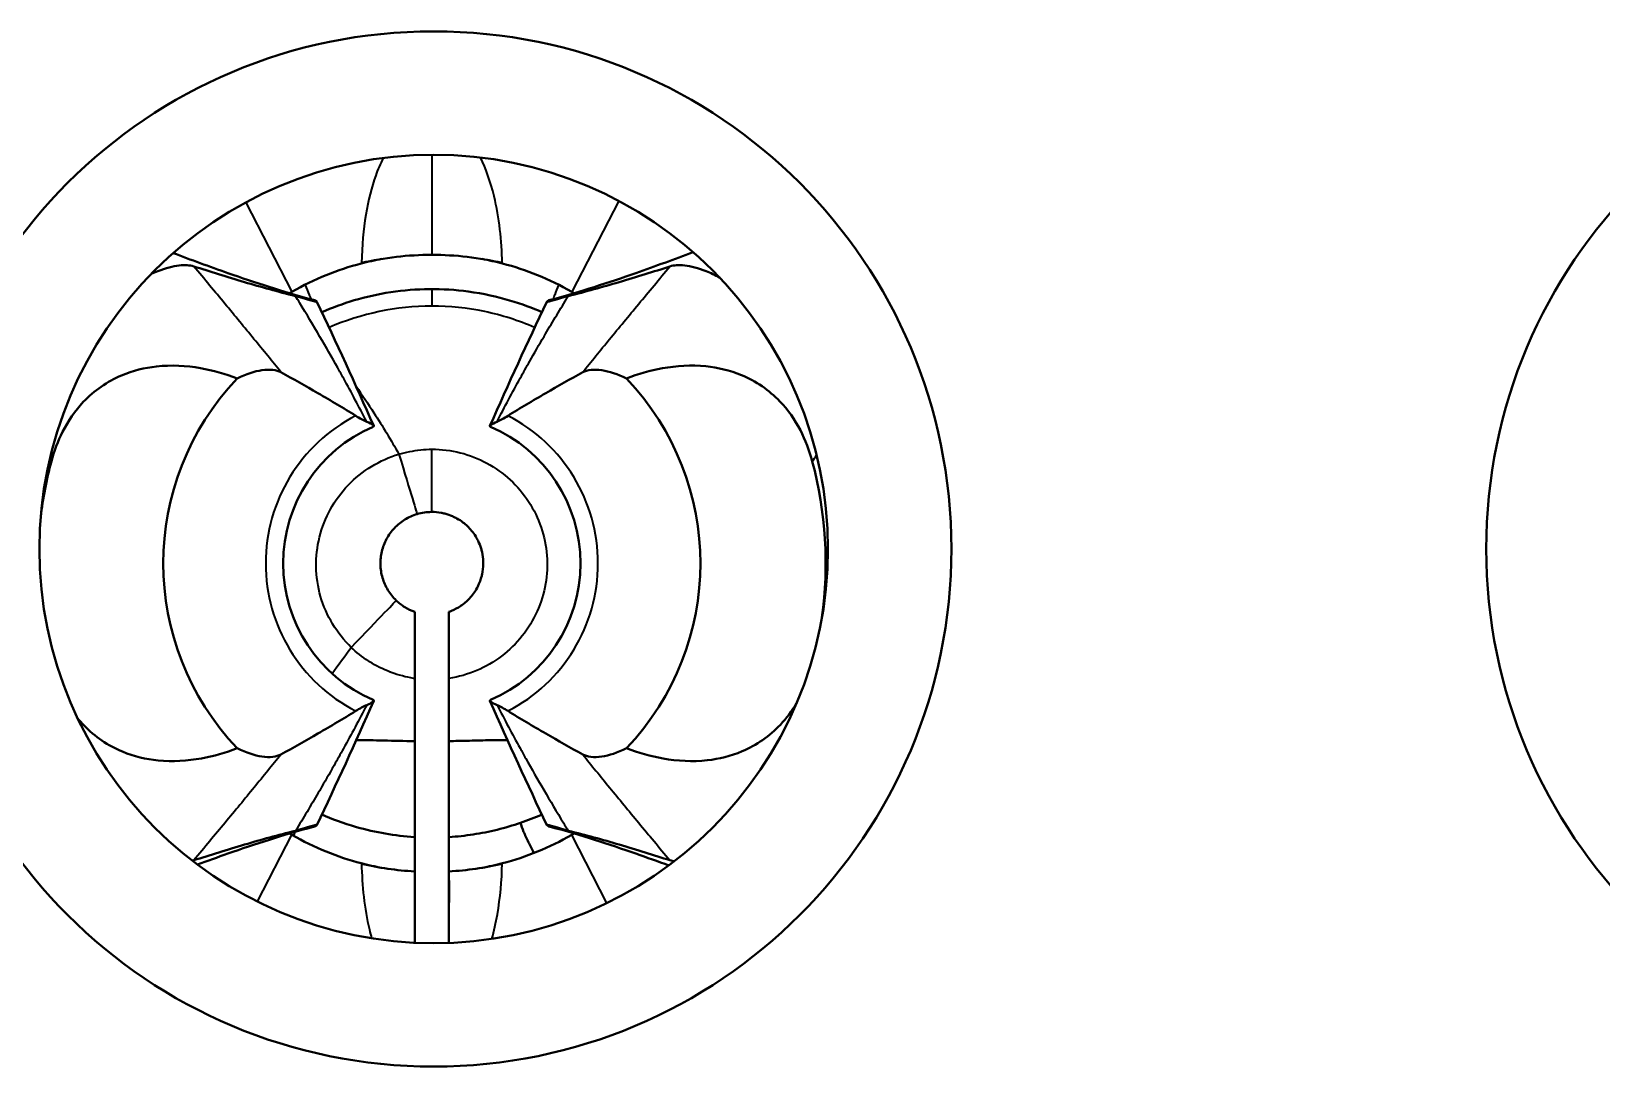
# Model space of a CAD drawing. Header units: millimetres. Extents: x 0 to 1682, y 0 to 1188.
# Drawn here: x 1336.065 to 1338.355, y 448.76 to 450.27 of the extents above; entities that cross this region are included whole.
import ezdxf

# ---------------------------------------------------------------- set-up
doc = ezdxf.new("R2010")
doc.units = ezdxf.units.MM
doc.header["$LTSCALE"] = 2
doc.layers.add('가시적인 것(ISO)', color=3, linetype='Continuous', lineweight=40)
doc.layers.add('가시적인 좁은 것(ISO)', color=3, linetype='Continuous', lineweight=35)

msp = doc.modelspace()

# ---------------------------------------------------------------- linework, layer by layer
at = {"layer": '가시적인 것(ISO)'}
for p, q in [((1336.624, 449.0949), (1336.624, 449.2348)), ((1336.674, 449.0949), (1336.674, 449.2349)), ((1336.624, 449.0949), (1336.624, 449.0448)), ((1336.624, 448.9407), (1336.624, 449.0448)), ((1336.674, 448.9405), (1336.674, 449.0448))]:
    msp.add_line(p, q, dxfattribs=at)
for centre, radius in [((1336.6517, 449.5151), 0.755), ((1338.9417, 449.5151), 0.755), ((1336.6517, 449.5151), 0.575)]:
    msp.add_circle(centre, radius, dxfattribs=at)
for radius, start, end in [(0.45, 90, 103.1782), (0.45, 76.8218, 90), (0.3916, 136.4808, 223.5197), (0.3916, 316.4807, 43.5197), (0.2168, 113.2155, 246.7835), (0.2168, 293.2154, 66.7839), (0.5744, 164.9931, 173.2253), (0.5744, 352.1098, 15.0072), (0.45, 256.8218, 266.8153), (0.45, 273.1847, 283.1782)]:
    msp.add_arc((1336.649, 449.4941), radius, start, end, dxfattribs=at)
for centre, major_axis, ratio, start_param, end_param in [((1336.0259, 449.5634), (-0.463, -0.2959), 0.288482, 3.394769, 3.408062), ((1336.0053, 449.6593), (-0.4764, -0.2156), 0.090673, 3.19962, 3.25302), ((1337.2927, 449.6594), (-0.4763, 0.2155), 0.09072, 6.171688, 6.225172), ((1337.2941, 449.5469), (-0.4849, 0.3125), 0.282241, 6.024104, 6.037106), ((1336.6491, 449.4922), (0.0022, -0.0768), 0.987445, 3.113519, 3.4016), ((1336.0041, 449.4412), (-0.4848, 0.3124), 0.282262, 2.882486, 2.895487), ((1336.0054, 449.3289), (-0.4763, 0.2155), 0.090718, 3.030103, 3.083581), ((1337.2928, 449.329), (-0.4764, -0.2156), 0.090678, 0.058025, 0.111435), ((1337.2692, 449.4226), (-0.46, -0.2936), 0.289369, 0.254193, 0.267536)]:
    msp.add_ellipse(centre, major_axis=major_axis, ratio=ratio, start_param=start_param, end_param=end_param, dxfattribs=at)
for points, knots in [([(1336.4766, 449.8783), (1336.4529, 449.8845), (1336.4313, 449.891), (1336.3915, 449.9038), (1336.3711, 449.9107), (1336.3246, 449.927), (1336.2976, 449.9369), (1336.2718, 449.9467)], [0.000001, 0.000001, 0.000001, 0.000001, 0.0588699, 0.0588699, 0.1213777, 0.1213777, 0.2070436, 0.2070436, 0.2070436, 0.2070436]), ([(1337.03, 449.9481), (1337.0031, 449.9379), (1336.9748, 449.9274), (1336.927, 449.9107), (1336.9065, 449.9038), (1336.8667, 449.891), (1336.8451, 449.8845), (1336.8215, 449.8783)], [0.0435794, 0.0435794, 0.0435794, 0.0435794, 0.135923, 0.135923, 0.2001231, 0.2001231, 0.2605456, 0.2605456, 0.2605456, 0.2605456]), ([(1336.2398, 449.9163), (1336.2431, 449.9177), (1336.2463, 449.9191), (1336.2609, 449.9249), (1336.2713, 449.9276), (1336.2889, 449.9296), (1336.2961, 449.9291), (1336.3018, 449.9273)], [-0.01429231, -0.01429231, -0.01429231, -0.01429231, -0.0125463, -0.0125463, -0.00607167, -0.00607167, -0.000001, -0.000001, -0.000001, -0.000001]), ([(1336.3018, 449.9273), (1336.3253, 449.9197), (1336.3504, 449.9118), (1336.3877, 449.9008), (1336.4001, 449.8973), (1336.4244, 449.8906), (1336.4372, 449.8872), (1336.4501, 449.884)], [0.000001, 0.000001, 0.000001, 0.000001, 0.02510025, 0.02510025, 0.03680794, 0.03680794, 0.04760817, 0.04760817, 0.04760817, 0.04760817]), ([(1336.445, 449.8901), (1336.4613, 449.8995), (1336.4781, 449.9076), (1336.4949, 449.9145), (1336.5118, 449.9214), (1336.5288, 449.927), (1336.5459, 449.9315), (1336.556, 449.9341), (1336.5661, 449.9363), (1336.5762, 449.9382)], [0, 0, 0, 0, 0.25, 0.25, 0.25, 0.5, 0.5, 0.5, 0.6474893, 0.6474893, 0.6474893, 0.6474893]), ([(1336.7219, 449.9382), (1336.732, 449.9363), (1336.7421, 449.9341), (1336.7522, 449.9315), (1336.7693, 449.927), (1336.7863, 449.9214), (1336.8032, 449.9145), (1336.82, 449.9076), (1336.8368, 449.8995), (1336.8531, 449.8901)], [0.3524805, 0.3524805, 0.3524805, 0.3524805, 0.5, 0.5, 0.5, 0.75, 0.75, 0.75, 1, 1, 1, 1]), ([(1336.848, 449.884), (1336.8609, 449.8872), (1336.8736, 449.8906), (1336.8979, 449.8973), (1336.9102, 449.9008), (1336.9476, 449.9118), (1336.9727, 449.9196), (1336.9963, 449.9273)], [0.000001, 0.000001, 0.000001, 0.000001, 0.01087287, 0.01087287, 0.02267328, 0.02267328, 0.04807128, 0.04807128, 0.04807128, 0.04807128]), ([(1336.9963, 449.9273), (1337.0021, 449.9291), (1337.0093, 449.9296), (1337.027, 449.9275), (1337.0375, 449.9248), (1337.0553, 449.9177), (1337.0618, 449.9147), (1337.0685, 449.9112)], [-0.04812161, -0.04812161, -0.04812161, -0.04812161, -0.04200366, -0.04200366, -0.035477, -0.035477, -0.03198349, -0.03198349, -0.03198349, -0.03198349]), ([(1336.4886, 449.8605), (1336.5183, 449.8735), (1336.5516, 449.8839), (1336.6265, 449.8953), (1336.6647, 449.8956), (1336.7465, 449.8846), (1336.7827, 449.8723), (1336.8095, 449.8605)], [0.00074803, 0.00074803, 0.00074803, 0.00074803, 0.01038667, 0.01038667, 0.01998416, 0.01998416, 0.03136891, 0.03136891, 0.03136891, 0.03136891]), ([(1336.4528, 449.8833), (1336.4732, 449.8777), (1336.4826, 449.8743), (1336.4809, 449.8762), (1336.4805, 449.8765), (1336.4798, 449.877)], [0.000001, 0.000001, 0.000001, 0.000001, 0.01769583, 0.01769583, 0.02027831, 0.02027831, 0.02027831, 0.02027831]), ([(1336.8453, 449.8833), (1336.8249, 449.8777), (1336.8155, 449.8744), (1336.8172, 449.8762), (1336.8176, 449.8765), (1336.8183, 449.877)], [-0.02032758, -0.02032758, -0.02032758, -0.02032758, -0.00261133, -0.00261133, -0.000001, -0.000001, -0.000001, -0.000001]), ([(1336.3651, 449.7638), (1336.348, 449.7704), (1336.3301, 449.7756), (1336.2908, 449.7825), (1336.2691, 449.7837), (1336.2301, 449.7794), (1336.213, 449.7752), (1336.1861, 449.7638), (1336.1761, 449.7584), (1336.1573, 449.7453), (1336.1486, 449.7379), (1336.1286, 449.7166), (1336.1186, 449.702), (1336.1036, 449.6722), (1336.0982, 449.6577), (1336.0942, 449.6428)], [0.000001, 0.000001, 0.000001, 0.000001, 0.00626223, 0.00626223, 0.01343841, 0.01343841, 0.01913464, 0.01913464, 0.02272973, 0.02272973, 0.02626393, 0.02626393, 0.03167014, 0.03167014, 0.03630667, 0.03630667, 0.03630667, 0.03630667]), ([(1337.2039, 449.6428), (1337.1996, 449.6586), (1337.1939, 449.6739), (1337.1784, 449.7038), (1337.1684, 449.718), (1337.1486, 449.7386), (1337.14, 449.746), (1337.1211, 449.7589), (1337.1111, 449.7643), (1337.0837, 449.7757), (1337.0662, 449.7798), (1337.0273, 449.7837), (1337.0059, 449.7824), (1336.9674, 449.7754), (1336.9499, 449.7703), (1336.933, 449.7638)], [0.000001, 0.000001, 0.000001, 0.000001, 0.00488809, 0.00488809, 0.01015041, 0.01015041, 0.01364946, 0.01364946, 0.01725329, 0.01725329, 0.02305912, 0.02305912, 0.03007931, 0.03007931, 0.03622793, 0.03622793, 0.03622793, 0.03622793]), ([(1336.429, 449.7728), (1336.4224, 449.7764), (1336.4129, 449.7776), (1336.3906, 449.7743), (1336.3784, 449.7704), (1336.3651, 449.7638)], [0.000001, 0.000001, 0.000001, 0.000001, 0.00832328, 0.00832328, 0.01574209, 0.01574209, 0.01574209, 0.01574209]), ([(1336.429, 449.7728), (1336.4469, 449.763), (1336.465, 449.7527), (1336.5026, 449.7309), (1336.5202, 449.7208), (1336.538, 449.7094)], [0.000001, 0.000001, 0.000001, 0.000001, 0.02267265, 0.02267265, 0.04797339, 0.04797339, 0.04797339, 0.04797339]), ([(1336.7601, 449.7094), (1336.7778, 449.7207), (1336.7956, 449.731), (1336.833, 449.7527), (1336.8511, 449.763), (1336.8691, 449.7728)], [0.000001, 0.000001, 0.000001, 0.000001, 0.02202225, 0.02202225, 0.04195247, 0.04195247, 0.04195247, 0.04195247]), ([(1336.933, 449.7638), (1336.9198, 449.7704), (1336.9076, 449.7742), (1336.8853, 449.7776), (1336.8757, 449.7765), (1336.8691, 449.7728)], [0.000001, 0.000001, 0.000001, 0.000001, 0.00737627, 0.00737627, 0.01570949, 0.01570949, 0.01570949, 0.01570949]), ([(1336.538, 449.7094), (1336.5409, 449.7075), (1336.5437, 449.7059), (1336.549, 449.703), (1336.5516, 449.7017), (1336.554, 449.7007)], [-0.007255096, -0.007255096, -0.007255096, -0.007255096, -0.003632959, -0.003632959, -0.000001, -0.000001, -0.000001, -0.000001]), ([(1336.5639, 449.6935), (1336.5648, 449.6941), (1336.5644, 449.695), (1336.5627, 449.6962), (1336.5611, 449.6975), (1336.5582, 449.699), (1336.554, 449.7007)], [0, 0, 0, 0, 0.5, 0.5, 0.5, 1, 1, 1, 1]), ([(1336.7441, 449.7007), (1336.7399, 449.699), (1336.737, 449.6975), (1336.7354, 449.6962), (1336.7337, 449.695), (1336.7333, 449.6941), (1336.7342, 449.6935)], [0, 0, 0, 0, 0.5, 0.5, 0.5, 1, 1, 1, 1]), ([(1336.7441, 449.7007), (1336.7465, 449.7017), (1336.7491, 449.703), (1336.7544, 449.7059), (1336.7572, 449.7075), (1336.7601, 449.7094)], [-0.007254423, -0.007254423, -0.007254423, -0.007254423, -0.003622775, -0.003622775, -0.000001, -0.000001, -0.000001, -0.000001]), ([(1336.5971, 449.44), (1336.5924, 449.4445), (1336.5883, 449.4496), (1336.585, 449.4552), (1336.5816, 449.4607), (1336.5789, 449.4668), (1336.5771, 449.473), (1336.5752, 449.4793), (1336.5742, 449.4857), (1336.5741, 449.4922), (1336.5739, 449.4987), (1336.5746, 449.5052), (1336.5761, 449.5116), (1336.5776, 449.5179), (1336.58, 449.524), (1336.583, 449.5297), (1336.5861, 449.5354), (1336.59, 449.5408), (1336.5944, 449.5455), (1336.5989, 449.5503), (1336.6041, 449.5545), (1336.6096, 449.5579), (1336.6152, 449.5614), (1336.6212, 449.5641), (1336.6275, 449.5659)], [0, 0, 0, 0, 0.125, 0.125, 0.125, 0.25, 0.25, 0.25, 0.375, 0.375, 0.375, 0.5, 0.5, 0.5, 0.625, 0.625, 0.625, 0.75, 0.75, 0.75, 0.875, 0.875, 0.875, 0.9999979, 0.9999979, 0.9999979, 0.9999979]), ([(1336.649, 449.5691), (1336.6535, 449.5691), (1336.658, 449.5687), (1336.6624, 449.5679), (1336.6643, 449.5676), (1336.6661, 449.5672), (1336.6679, 449.5667), (1336.6718, 449.5657), (1336.6756, 449.5644), (1336.6792, 449.5628), (1336.6814, 449.5618), (1336.6836, 449.5607), (1336.6857, 449.5596), (1336.6887, 449.5579), (1336.6916, 449.556), (1336.6943, 449.5539), (1336.6967, 449.5521), (1336.6989, 449.5502), (1336.701, 449.5482), (1336.7031, 449.5462), (1336.7051, 449.544), (1336.707, 449.5417), (1336.7092, 449.5391), (1336.7112, 449.5363), (1336.713, 449.5333), (1336.7142, 449.5313), (1336.7154, 449.5292), (1336.7164, 449.527), (1336.7182, 449.5234), (1336.7197, 449.5197), (1336.7208, 449.5159), (1336.7214, 449.5141), (1336.7218, 449.5123), (1336.7223, 449.5104), (1336.7232, 449.506), (1336.7238, 449.5016), (1336.724, 449.4971), (1336.724, 449.4958), (1336.7241, 449.4944), (1336.724, 449.4931), (1336.724, 449.4881), (1336.7234, 449.4831), (1336.7223, 449.4782), (1336.7222, 449.4774), (1336.722, 449.4766), (1336.7218, 449.4758), (1336.7204, 449.4705), (1336.7185, 449.4653), (1336.716, 449.4603), (1336.7131, 449.4547), (1336.7096, 449.4493), (1336.7054, 449.4446), (1336.7016, 449.4403), (1336.6974, 449.4365), (1336.6929, 449.4332), (1336.6923, 449.4328), (1336.6917, 449.4324), (1336.6911, 449.432), (1336.6868, 449.4291), (1336.6823, 449.4267), (1336.6776, 449.4248), (1336.6764, 449.4243), (1336.6752, 449.4238), (1336.674, 449.4234)], [0, 0, 0, 0, 0.064029, 0.064029, 0.064029, 0.090909, 0.090909, 0.090909, 0.147575, 0.147575, 0.147575, 0.181818, 0.181818, 0.181818, 0.230906, 0.230906, 0.230906, 0.272727, 0.272727, 0.272727, 0.31446, 0.31446, 0.31446, 0.363636, 0.363636, 0.363636, 0.397788, 0.397788, 0.397788, 0.454545, 0.454545, 0.454545, 0.481311, 0.481311, 0.481311, 0.545455, 0.545455, 0.545455, 0.564756, 0.564756, 0.564756, 0.636364, 0.636364, 0.636364, 0.648191, 0.648191, 0.648191, 0.727273, 0.727273, 0.727273, 0.818182, 0.818182, 0.818182, 0.898575, 0.898575, 0.898575, 0.909091, 0.909091, 0.909091, 0.981969, 0.981969, 0.981969, 1, 1, 1, 1]), ([(1336.624, 449.4234), (1336.6189, 449.4252), (1336.6092, 449.4299), (1336.6009, 449.4364), (1336.5971, 449.44)], [0.0000005, 0.0000005, 0.0000005, 0.0000005, 0.5, 0.9999734, 0.9999734, 0.9999734, 0.9999734]), ([(1336.624, 449.3262), (1336.624, 449.3571), (1336.624, 449.3815), (1336.624, 449.4146), (1336.624, 449.4234), (1336.624, 449.4234)], [-0.0283629, -0.0283629, -0.0283629, -0.0283629, -0.01405808, -0.01405808, -0.000001, -0.000001, -0.000001, -0.000001]), ([(1336.674, 449.4234), (1336.674, 449.4234), (1336.674, 449.4146), (1336.674, 449.3816), (1336.674, 449.3572), (1336.674, 449.3263)], [-0.0282305, -0.0282305, -0.0282305, -0.0282305, -0.01423903, -0.01423903, -0.0000015, -0.0000015, -0.0000015, -0.0000015]), ([(1336.538, 449.2788), (1336.5203, 449.2675), (1336.5025, 449.2573), (1336.4651, 449.2355), (1336.447, 449.2252), (1336.429, 449.2154)], [0.000001, 0.000001, 0.000001, 0.000001, 0.02202179, 0.02202179, 0.04195434, 0.04195434, 0.04195434, 0.04195434]), ([(1336.554, 449.2875), (1336.5516, 449.2865), (1336.549, 449.2852), (1336.5437, 449.2823), (1336.5409, 449.2807), (1336.538, 449.2788)], [-0.007253637, -0.007253637, -0.007253637, -0.007253637, -0.003622384, -0.003622384, -0.000001, -0.000001, -0.000001, -0.000001]), ([(1336.554, 449.2875), (1336.5582, 449.2892), (1336.5611, 449.2907), (1336.5627, 449.292), (1336.5644, 449.2932), (1336.5648, 449.2941), (1336.5639, 449.2947)], [0, 0, 0, 0, 0.5, 0.5, 0.5, 1, 1, 1, 1]), ([(1336.7342, 449.2947), (1336.7333, 449.2941), (1336.7337, 449.2932), (1336.7354, 449.292), (1336.737, 449.2907), (1336.7399, 449.2892), (1336.7441, 449.2875)], [0, 0, 0, 0, 0.5, 0.5, 0.5, 1, 1, 1, 1]), ([(1336.7601, 449.2788), (1336.7572, 449.2807), (1336.7544, 449.2823), (1336.7491, 449.2852), (1336.7465, 449.2865), (1336.7441, 449.2875)], [-0.007255314, -0.007255314, -0.007255314, -0.007255314, -0.003633065, -0.003633065, -0.000001, -0.000001, -0.000001, -0.000001]), ([(1336.8691, 449.2154), (1336.8512, 449.2252), (1336.8331, 449.2355), (1336.7955, 449.2573), (1336.7779, 449.2675), (1336.7601, 449.2788)], [0.000001, 0.000001, 0.000001, 0.000001, 0.02266577, 0.02266577, 0.04797204, 0.04797204, 0.04797204, 0.04797204]), ([(1336.933, 449.2244), (1336.9501, 449.2178), (1336.968, 449.2127), (1337.0073, 449.2057), (1337.029, 449.2045), (1337.068, 449.2088), (1337.0851, 449.213), (1337.112, 449.2244), (1337.122, 449.2299), (1337.1408, 449.2429), (1337.1494, 449.2504), (1337.1663, 449.2682), (1337.1741, 449.2787), (1337.1809, 449.29)], [0.000001, 0.000001, 0.000001, 0.000001, 0.00626235, 0.00626235, 0.0134386, 0.0134386, 0.01913477, 0.01913477, 0.02272976, 0.02272976, 0.0262638, 0.0262638, 0.03025485, 0.03025485, 0.03025485, 0.03025485]), ([(1336.1324, 449.2682), (1336.1354, 449.2646), (1336.1385, 449.2611), (1336.1496, 449.2495), (1336.1583, 449.2421), (1336.1771, 449.2292), (1336.1872, 449.2238), (1336.2146, 449.2125), (1336.2322, 449.2084), (1336.2711, 449.2046), (1336.2924, 449.2059), (1336.3308, 449.2129), (1336.3483, 449.218), (1336.3651, 449.2244)], [0.00873439, 0.00873439, 0.00873439, 0.00873439, 0.01016888, 0.01016888, 0.01366516, 0.01366516, 0.01727295, 0.01727295, 0.02310028, 0.02310028, 0.0300965, 0.0300965, 0.03622826, 0.03622826, 0.03622826, 0.03622826]), ([(1336.5387, 449.2361), (1336.5516, 449.2363), (1336.565, 449.236), (1336.5936, 449.2353), (1336.6087, 449.2349), (1336.624, 449.2348)], [0.017214595, 0.017214595, 0.017214595, 0.017214595, 0.021507398, 0.021507398, 0.026103666, 0.026103666, 0.026103666, 0.026103666]), ([(1336.674, 449.2349), (1336.6828, 449.235), (1336.6915, 449.2352), (1336.7107, 449.2356), (1336.7211, 449.2359), (1336.7408, 449.2363), (1336.7502, 449.2364), (1336.7593, 449.2364)], [0.000001, 0.000001, 0.000001, 0.000001, 0.002645454, 0.002645454, 0.005867942, 0.005867942, 0.008896239, 0.008896239, 0.008896239, 0.008896239]), ([(1336.3651, 449.2244), (1336.3783, 449.2179), (1336.3905, 449.214), (1336.4128, 449.2106), (1336.4224, 449.2118), (1336.429, 449.2154)], [0.000001, 0.000001, 0.000001, 0.000001, 0.00737626, 0.00737626, 0.01570945, 0.01570945, 0.01570945, 0.01570945]), ([(1336.8691, 449.2154), (1336.8757, 449.2118), (1336.8852, 449.2106), (1336.9075, 449.214), (1336.9197, 449.2178), (1336.933, 449.2244)], [0.000001, 0.000001, 0.000001, 0.000001, 0.00832329, 0.00832329, 0.01574211, 0.01574211, 0.01574211, 0.01574211]), ([(1336.624, 449.0949), (1336.5953, 449.0967), (1336.5668, 449.1016), (1336.5194, 449.1151), (1336.5025, 449.1216), (1336.4886, 449.1277)], [0.000001, 0.000001, 0.000001, 0.000001, 0.00863494, 0.00863494, 0.01473932, 0.01473932, 0.01473932, 0.01473932]), ([(1336.7784, 449.1156), (1336.7672, 449.1118), (1336.7443, 449.1051), (1336.7094, 449.0982), (1336.6859, 449.0956), (1336.674, 449.0949)], [0.0000018, 0.0000018, 0.0000018, 0.0000018, 0.3333334, 0.6666667, 1, 1, 1, 1]), ([(1336.798, 449.0716), (1336.795, 449.0771), (1336.7892, 449.0883), (1336.7825, 449.1031), (1336.7795, 449.1117), (1336.7784, 449.1156)], [0.0448363, 0.0448363, 0.0448363, 0.0448363, 0.3333333, 0.6666667, 0.9998988, 0.9998988, 0.9998988, 0.9998988]), ([(1336.4501, 449.1042), (1336.4372, 449.101), (1336.4245, 449.0976), (1336.4002, 449.0909), (1336.3879, 449.0874), (1336.3505, 449.0764), (1336.3254, 449.0686), (1336.3018, 449.061)], [0.000001, 0.000001, 0.000001, 0.000001, 0.01087239, 0.01087239, 0.02267253, 0.02267253, 0.04807062, 0.04807062, 0.04807062, 0.04807062]), ([(1336.3071, 449.0548), (1336.3218, 449.0602), (1336.3367, 449.0655), (1336.3712, 449.0776), (1336.3916, 449.0845), (1336.4314, 449.0972), (1336.453, 449.1037), (1336.4766, 449.1099)], [0.0873718, 0.0873718, 0.0873718, 0.0873718, 0.1360095, 0.1360095, 0.2001654, 0.2001654, 0.2604816, 0.2604816, 0.2604816, 0.2604816]), ([(1336.5762, 449.05), (1336.5661, 449.0519), (1336.556, 449.0541), (1336.5459, 449.0567), (1336.5288, 449.0612), (1336.5118, 449.0668), (1336.4949, 449.0737), (1336.4781, 449.0806), (1336.4613, 449.0887), (1336.445, 449.0981)], [0.2633685, 0.2633685, 0.2633685, 0.2633685, 0.43111, 0.43111, 0.43111, 0.715555, 0.715555, 0.715555, 1, 1, 1, 1]), ([(1336.4528, 449.1049), (1336.4732, 449.1106), (1336.4826, 449.1139), (1336.4809, 449.112), (1336.4805, 449.1117), (1336.4798, 449.1112)], [-0.02032757, -0.02032757, -0.02032757, -0.02032757, -0.00261135, -0.00261135, -0.000001, -0.000001, -0.000001, -0.000001]), ([(1336.674, 449.0949), (1336.674, 449.0901), (1336.674, 449.08), (1336.674, 449.0638), (1336.674, 449.0518), (1336.674, 449.0453), (1336.674, 449.0448)], [0, 0, 0, 0, 0.125, 0.25, 0.375, 0.3853845, 0.3853845, 0.3853845, 0.3853845]), ([(1336.8531, 449.0981), (1336.8368, 449.0887), (1336.82, 449.0806), (1336.8032, 449.0737), (1336.7863, 449.0668), (1336.7692, 449.0612), (1336.7522, 449.0567), (1336.7421, 449.0541), (1336.732, 449.0519), (1336.7219, 449.05)], [0, 0, 0, 0, 0.2844503, 0.2844503, 0.2844503, 0.5689005, 0.5689005, 0.5689005, 0.7366104, 0.7366104, 0.7366104, 0.7366104]), ([(1336.8453, 449.1049), (1336.8249, 449.1106), (1336.8155, 449.1139), (1336.8172, 449.112), (1336.8176, 449.1117), (1336.8183, 449.1112)], [0.000001, 0.000001, 0.000001, 0.000001, 0.01769584, 0.01769584, 0.02027831, 0.02027831, 0.02027831, 0.02027831]), ([(1336.8215, 449.1099), (1336.8452, 449.1037), (1336.8668, 449.0972), (1336.9066, 449.0844), (1336.927, 449.0775), (1336.9627, 449.0651), (1336.9787, 449.0593), (1336.9946, 449.0534)], [0.000001, 0.000001, 0.000001, 0.000001, 0.0588726, 0.0588726, 0.1213808, 0.1213808, 0.172457, 0.172457, 0.172457, 0.172457]), ([(1336.9963, 449.061), (1336.9728, 449.0686), (1336.9477, 449.0764), (1336.9104, 449.0874), (1336.898, 449.0909), (1336.8737, 449.0976), (1336.8609, 449.101), (1336.848, 449.1042)], [0.000001, 0.000001, 0.000001, 0.000001, 0.02510087, 0.02510087, 0.0368086, 0.0368086, 0.04760889, 0.04760889, 0.04760889, 0.04760889]), ([(1336.624, 448.9407), (1336.624, 448.9534), (1336.6241, 448.9882), (1336.624, 449.0226), (1336.624, 449.0442)], [0.4757893, 0.4757893, 0.4757893, 0.4757893, 0.6666667, 0.9999916, 0.9999916, 0.9999916, 0.9999916]), ([(1336.674, 449.0442), (1336.6741, 449.0226), (1336.674, 448.9881), (1336.674, 448.9533), (1336.674, 448.9405)], [0.0000084, 0.0000084, 0.0000084, 0.0000084, 0.3333333, 0.5253847, 0.5253847, 0.5253847, 0.5253847])]:
    msp.add_open_spline(points, degree=3, knots=knots, dxfattribs=at)
for points in [[(1336.4416, 449.8881), (1336.4427, 449.8887), (1336.4438, 449.8894), (1336.445, 449.8901)], [(1336.4813, 449.8758), (1336.5098, 449.8162), (1336.5374, 449.7558), (1336.5643, 449.6946)], [(1336.7338, 449.6946), (1336.7607, 449.7558), (1336.7883, 449.8162), (1336.8168, 449.8758)], [(1336.8531, 449.8901), (1336.8543, 449.8894), (1336.8554, 449.8887), (1336.8565, 449.8881)], [(1336.5639, 449.6935), (1336.5638, 449.6934), (1336.5637, 449.6934), (1336.5636, 449.6933)], [(1336.7342, 449.6935), (1336.7343, 449.6934), (1336.7344, 449.6934), (1336.7345, 449.6933)], [(1336.624, 449.2348), (1336.624, 449.2504), (1336.624, 449.2813), (1336.624, 449.3114), (1336.624, 449.3262)], [(1336.674, 449.3263), (1336.674, 449.312), (1336.674, 449.2824), (1336.674, 449.251), (1336.674, 449.2349)], [(1336.5643, 449.2936), (1336.5374, 449.2324), (1336.5098, 449.172), (1336.4813, 449.1124)], [(1336.5639, 449.2947), (1336.5638, 449.2948), (1336.5637, 449.2948), (1336.5636, 449.2949)], [(1336.8168, 449.1124), (1336.7883, 449.172), (1336.7607, 449.2324), (1336.7338, 449.2936)], [(1336.7342, 449.2947), (1336.7343, 449.2948), (1336.7344, 449.2948), (1336.7345, 449.2949)], [(1336.8095, 449.1277), (1336.7993, 449.1232), (1336.789, 449.1192), (1336.7784, 449.1156)], [(1336.445, 449.0981), (1336.4438, 449.0988), (1336.4427, 449.0995), (1336.4416, 449.1001)], [(1336.8565, 449.1001), (1336.8554, 449.0995), (1336.8543, 449.0988), (1336.8531, 449.0981)], [(1336.3018, 449.061), (1336.3011, 449.0607), (1336.3004, 449.0606), (1336.2998, 449.0604)], [(1337.0027, 449.0595), (1337.0004, 449.0599), (1336.9983, 449.0603), (1336.9963, 449.061)], [(1336.6241, 449.0443), (1336.6241, 449.0443), (1336.6241, 449.0443), (1336.624, 449.0443)], [(1336.674, 449.0443), (1336.674, 449.0443), (1336.674, 449.0443), (1336.674, 449.0443)]]:
    msp.add_open_spline(points, degree=3, dxfattribs=at)
at = {"layer": '가시적인 좁은 것(ISO)'}
for p, q in [((1336.649, 450.09), (1336.649, 449.9441)), ((1336.3778, 450.0206), (1336.445, 449.8901)), ((1336.9215, 450.0228), (1336.8531, 449.8901)), ((1336.3948, 449.0007), (1336.445, 449.0981)), ((1336.9044, 448.9985), (1336.8531, 449.0981))]:
    msp.add_line(p, q, dxfattribs=at)
for radius, start, end in [(0.4186, 113.8497, 114.1331), (0.4186, 65.8666, 66.15), (0.2423, 117.287, 242.711), (0.2423, 297.2867, 62.711), (0.4186, 245.8667, 246.1501), (0.4186, 293.8497, 294.1331)]:
    msp.add_arc((1336.649, 449.4941), radius, start, end, dxfattribs=at)
for centre, major_axis, ratio, start_param, end_param in [((1336.649, 449.7941), (0, 0.1), 0.001338, 6.283011, 7.002952), ((1336.6396, 449.5525), (-0.3413, -0.0551), 0.914069, 4.538757, 4.985097), ((1336.5125, 449.9491), (0.115, -0.3831), 0.000777, 5.593476, 6.283185), ((1336.649, 449.9691), (0, -0.4), 0.000275, 0.000004, 0.68975), ((1336.3202, 449.1513), (0.2769, 0.2886), 0.000377, 5.580244, 6.283185)]:
    msp.add_ellipse(centre, major_axis=major_axis, ratio=ratio, start_param=start_param, end_param=end_param, dxfattribs=at)
for points, knots in [([(1336.5779, 450.0853), (1336.5737, 450.077), (1336.5702, 450.0684), (1336.5552, 450.0261), (1336.5477, 449.9832), (1336.5465, 449.9323)], [0.00971136, 0.00971136, 0.00971136, 0.00971136, 0.01243925, 0.01243925, 0.02310643, 0.02310643, 0.02310643, 0.02310643]), ([(1336.7516, 449.9323), (1336.7508, 449.9647), (1336.7474, 449.9981), (1336.7346, 450.0513), (1336.7278, 450.0702), (1336.7199, 450.086)], [0.00006412, 0.00006412, 0.00006412, 0.00006412, 0.00979129, 0.00979129, 0.01656581, 0.01656581, 0.01656581, 0.01656581]), ([(1336.8691, 449.7728), (1336.8816, 449.7884), (1336.8947, 449.8045), (1336.9082, 449.8211), (1336.9218, 449.8377), (1336.936, 449.8548), (1336.9507, 449.8725), (1336.9653, 449.8902), (1336.9806, 449.9085), (1336.9963, 449.9273)], [0, 0, 0, 0, 0.333333, 0.333333, 0.333333, 0.666667, 0.666667, 0.666667, 1, 1, 1, 1]), ([(1336.4643, 449.9005), (1336.4664, 449.8953), (1336.4694, 449.888), (1336.4721, 449.8814), (1336.473, 449.8793)], [0.0671369, 0.0671369, 0.0671369, 0.0671369, 0.3333333, 0.4661765, 0.4661765, 0.4661765, 0.4661765]), ([(1336.8339, 449.9005), (1336.8319, 449.8952), (1336.8291, 449.888), (1336.8266, 449.8815), (1336.8258, 449.8794)], [0.0671277, 0.0671277, 0.0671277, 0.0671277, 0.3333333, 0.4578373, 0.4578373, 0.4578373, 0.4578373]), ([(1336.554, 449.7007), (1336.5431, 449.722), (1336.5319, 449.7429), (1336.5205, 449.7636), (1336.5176, 449.7688), (1336.5147, 449.774), (1336.5118, 449.7792), (1336.5033, 449.7945), (1336.4946, 449.8096), (1336.4858, 449.8246), (1336.4761, 449.8412), (1336.4663, 449.8576), (1336.4564, 449.8738), (1336.4543, 449.8772), (1336.4522, 449.8806), (1336.4501, 449.884)], [0, 0, 0, 0, 0.333333, 0.333333, 0.333333, 0.417641, 0.417641, 0.417641, 0.666667, 0.666667, 0.666667, 0.942116, 0.942116, 0.942116, 1, 1, 1, 1]), ([(1336.7441, 449.7007), (1336.7552, 449.7223), (1336.7665, 449.7435), (1336.7779, 449.7642), (1336.7825, 449.7725), (1336.7871, 449.7807), (1336.7917, 449.7888), (1336.7986, 449.8011), (1336.8056, 449.8132), (1336.8126, 449.8252), (1336.8235, 449.8438), (1336.8345, 449.8621), (1336.8456, 449.8801), (1336.8464, 449.8814), (1336.8472, 449.8827), (1336.848, 449.884)], [0, 0, 0, 0, 0.3333333, 0.3333333, 0.3333333, 0.4660323, 0.4660323, 0.4660323, 0.6666667, 0.6666667, 0.6666667, 0.9774522, 0.9774522, 0.9774522, 1, 1, 1, 1]), ([(1336.7989, 449.8381), (1336.7756, 449.8483), (1336.7263, 449.864), (1336.6749, 449.8693), (1336.649, 449.8693)], [0.8347571, 0.8347571, 0.8347571, 0.8347571, 0.9166667, 0.9999938, 0.9999938, 0.9999938, 0.9999938]), ([(1336.5385, 449.7525), (1336.5475, 449.7397), (1336.5562, 449.7268), (1336.5646, 449.7137), (1336.5774, 449.6939), (1336.5895, 449.6738), (1336.601, 449.6535)], [0.447521, 0.447521, 0.447521, 0.447521, 0.6666667, 0.6666667, 0.6666667, 0.9999999, 0.9999999, 0.9999999, 0.9999999]), ([(1336.5316, 449.3715), (1336.5211, 449.3817), (1336.5119, 449.3932), (1336.5043, 449.4058), (1336.4967, 449.4183), (1336.4908, 449.4319), (1336.4867, 449.446), (1336.4827, 449.4601), (1336.4806, 449.4747), (1336.4803, 449.4893), (1336.4801, 449.5038), (1336.4817, 449.5184), (1336.4852, 449.5325), (1336.4887, 449.5466), (1336.4941, 449.5602), (1336.5011, 449.573), (1336.5081, 449.5857), (1336.5168, 449.5976), (1336.5269, 449.6081), (1336.5369, 449.6187), (1336.5485, 449.6279), (1336.561, 449.6355), (1336.5735, 449.6432), (1336.587, 449.6493), (1336.601, 449.6535)], [0.0000004, 0.0000004, 0.0000004, 0.0000004, 0.125, 0.125, 0.125, 0.25, 0.25, 0.25, 0.375, 0.375, 0.375, 0.5, 0.5, 0.5, 0.625, 0.625, 0.625, 0.75, 0.75, 0.75, 0.875, 0.875, 0.875, 0.9999997, 0.9999997, 0.9999997, 0.9999997]), ([(1336.6491, 449.6606), (1336.663, 449.6606), (1336.6909, 449.6572), (1336.73, 449.6418), (1336.7644, 449.6174), (1336.7915, 449.5852), (1336.8102, 449.5471), (1336.8184, 449.5058), (1336.8166, 449.4637), (1336.8041, 449.4235), (1336.7823, 449.3872), (1336.7519, 449.3575), (1336.7152, 449.3361), (1336.6879, 449.3284), (1336.674, 449.3263)], [0.0000405, 0.0000405, 0.0000405, 0.0000405, 0.0833333, 0.1666667, 0.25, 0.3333333, 0.4166667, 0.5, 0.5833333, 0.6666667, 0.75, 0.8333333, 0.9166667, 1, 1, 1, 1]), ([(1336.624, 449.3262), (1336.6235, 449.3263), (1336.623, 449.3263), (1336.6225, 449.3264), (1336.6114, 449.3281), (1336.6005, 449.331), (1336.5899, 449.3349), (1336.5893, 449.3351), (1336.5887, 449.3353), (1336.5882, 449.3356), (1336.5777, 449.3396), (1336.5677, 449.3446), (1336.5583, 449.3505), (1336.5576, 449.3509), (1336.557, 449.3513), (1336.5563, 449.3518), (1336.5473, 449.3576), (1336.539, 449.3643), (1336.5316, 449.3715)], [0.0000001, 0.0000001, 0.0000001, 0.0000001, 0.0144432, 0.0144432, 0.0144432, 0.3333333, 0.3333333, 0.3333333, 0.3503847, 0.3503847, 0.3503847, 0.6666667, 0.6666667, 0.6666667, 0.6903745, 0.6903745, 0.6903745, 1, 1, 1, 1]), ([(1336.554, 449.2875), (1336.5429, 449.2659), (1336.5316, 449.2447), (1336.5201, 449.224), (1336.5156, 449.2157), (1336.511, 449.2075), (1336.5064, 449.1994), (1336.4995, 449.1871), (1336.4925, 449.175), (1336.4855, 449.163), (1336.4746, 449.1444), (1336.4636, 449.1261), (1336.4525, 449.1081), (1336.4517, 449.1068), (1336.4509, 449.1055), (1336.4501, 449.1042)], [0, 0, 0, 0, 0.3333333, 0.3333333, 0.3333333, 0.4661242, 0.4661242, 0.4661242, 0.6666667, 0.6666667, 0.6666667, 0.9773987, 0.9773987, 0.9773987, 1, 1, 1, 1]), ([(1336.7441, 449.2875), (1336.755, 449.2662), (1336.7662, 449.2453), (1336.7776, 449.2247), (1336.7803, 449.2197), (1336.7831, 449.2147), (1336.7859, 449.2097), (1336.7946, 449.1942), (1336.8033, 449.1789), (1336.8122, 449.1638), (1336.8216, 449.1476), (1336.8312, 449.1316), (1336.8409, 449.1157), (1336.8433, 449.1118), (1336.8456, 449.108), (1336.848, 449.1042)], [0, 0, 0, 0, 0.333333, 0.333333, 0.333333, 0.414625, 0.414625, 0.414625, 0.666667, 0.666667, 0.666667, 0.935208, 0.935208, 0.935208, 1, 1, 1, 1]), ([(1336.429, 449.2154), (1336.4165, 449.1998), (1336.4034, 449.1838), (1336.3898, 449.1672), (1336.3763, 449.1505), (1336.3621, 449.1334), (1336.3474, 449.1157), (1336.3328, 449.098), (1336.3175, 449.0797), (1336.3018, 449.061)], [0, 0, 0, 0, 0.333333, 0.333333, 0.333333, 0.666667, 0.666667, 0.666667, 1, 1, 1, 1]), ([(1336.5465, 449.056), (1336.5472, 449.0239), (1336.5506, 448.991), (1336.559, 448.9556), (1336.5601, 448.9513), (1336.5612, 448.9472)], [0.00006403, 0.00006403, 0.00006403, 0.00006403, 0.00966942, 0.00966942, 0.01102185, 0.01102185, 0.01102185, 0.01102185]), ([(1336.7366, 448.9464), (1336.7399, 448.9581), (1336.7426, 448.9701), (1336.7489, 449.0062), (1336.751, 449.0313), (1336.7516, 449.056)], [0.00971441, 0.00971441, 0.00971441, 0.00971441, 0.012582397, 0.012582397, 0.018477007, 0.018477007, 0.018477007, 0.018477007])]:
    msp.add_open_spline(points, degree=3, knots=knots, dxfattribs=at)
for points in [[(1336.429, 449.7728), (1336.4164, 449.7885), (1336.3901, 449.8208), (1336.3478, 449.8722), (1336.3175, 449.9085), (1336.3018, 449.9273)], [(1336.0942, 449.6428), (1336.0935, 449.644), (1336.0927, 449.6451), (1336.0919, 449.6462)], [(1336.601, 449.6535), (1336.6062, 449.6549), (1336.6167, 449.6575), (1336.6328, 449.6599), (1336.6437, 449.6605), (1336.6491, 449.6606)], [(1337.2039, 449.6428), (1337.206, 449.6459), (1337.2081, 449.6489), (1337.2102, 449.652)], [(1336.5035, 449.3334), (1336.5128, 449.3462), (1336.5221, 449.3589), (1336.5316, 449.3715)], [(1336.8691, 449.2154), (1336.8817, 449.1997), (1336.908, 449.1674), (1336.9503, 449.1161), (1336.9806, 449.0797), (1336.9963, 449.061)], [(1336.4478, 449.0966), (1336.4483, 449.0986), (1336.4488, 449.1005), (1336.4494, 449.1024)]]:
    msp.add_open_spline(points, degree=3, dxfattribs=at)

doc.saveas('drawing.dxf')
